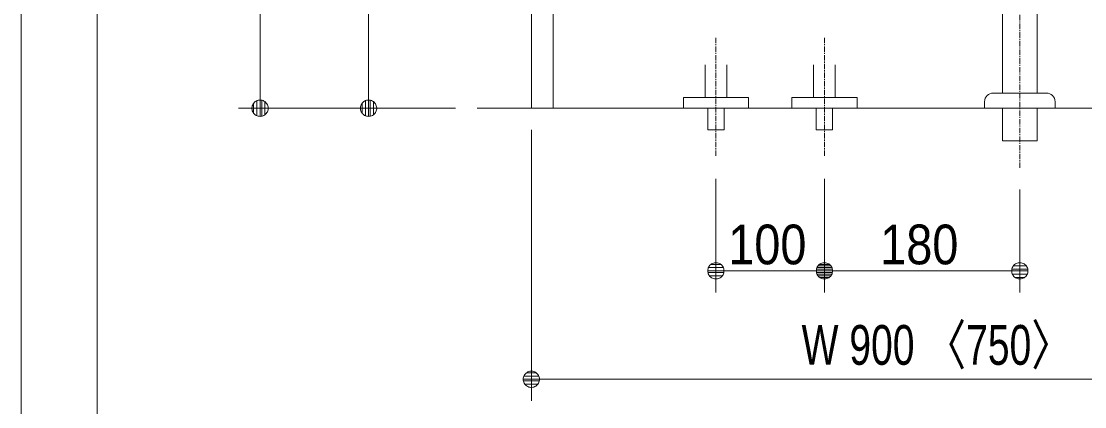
# Model space of a CAD drawing. Units: millimetres, scale not verified. Extents: x -6062 to 6062, y -3045 to 3045.
# Drawn here: x -5788 to -4808, y -2295 to -1940 of the extents above; entities that cross this region are included whole.
import ezdxf
from ezdxf.enums import TextEntityAlignment as Align

# ---------------------------------------------------------------- set-up
doc = ezdxf.new("R2010")
doc.units = ezdxf.units.MM
doc.header["$LTSCALE"] = 20
doc.linetypes.add('CHAIN1', pattern=[8, 5, -1, 1, -1])
for name, color, linetype, lineweight in [('0-0_1図面枠', 7, 'Continuous', 9), ('0-1_2寸法-1', 7, 'Continuous', 9), ('0-2_0', 7, 'Continuous', 9), ('0-4_5ボウル・キャビネット', 7, 'Continuous', 9), ('0-7_4給排水', 7, 'Continuous', 9)]:
    doc.layers.add(name, color=color, linetype=linetype, lineweight=lineweight)
doc.styles.add('ＭＳ Ｐゴシック', font='')
doc.styles.get('ＭＳ Ｐゴシック').set_extended_font_data('MS PGothic')

# ---------------------------------------------------------------- blocks, each defined once
blk = doc.blocks.new('グループ-2')
at = {"layer": '0-0_1図面枠'}
blk.add_lwpolyline([(-80000, 55400), (80000, 55400), (80000, -55400), (-80000, -55400)], close=True, dxfattribs=at)
blk = doc.blocks.new('図面枠')
at = {"layer": '0-0_1図面枠'}
blk.add_blockref('グループ-2', (0, 0), dxfattribs=at)
blk = doc.blocks.new('_Dot')
at = {"layer": '0-2_0'}
for p, q in [((-10, 0), (-20, 0)), ((9.78, 2), (-9.78, 2)), ((7.99, 6), (-7.99, 6)), ((9.16, -3.98), (-9.16, -3.98)), ((6, -7.98), (-6, -7.98))]:
    blk.add_line(p, q, dxfattribs=at)
for points in [[(10, 0), (9.92, 1.25), (9.69, 2.49), (9.3, 3.68), (8.76, 4.82), (8.09, 5.88), (7.29, 6.85), (6.37, 7.71), (5.36, 8.44), (4.26, 9.05), (3.09, 9.51), (1.87, 9.82), (0.63, 9.98), (-0.63, 9.98), (-1.87, 9.82), (-3.09, 9.51), (-4.26, 9.05), (-5.36, 8.44), (-6.37, 7.71), (-7.29, 6.85), (-8.09, 5.88), (-8.76, 4.82), (-9.3, 3.68), (-9.69, 2.49), (-9.92, 1.25), (-10, 0), (0, 0)], [(-10, 0), (-9.92, -1.25), (-9.69, -2.49), (-9.3, -3.68), (-8.76, -4.82), (-8.09, -5.88), (-7.29, -6.85), (-6.37, -7.71), (-5.36, -8.44), (-4.26, -9.05), (-3.09, -9.51), (-1.87, -9.82), (-0.63, -9.98), (0.63, -9.98), (1.87, -9.82), (3.09, -9.51), (4.26, -9.05), (5.36, -8.44), (6.37, -7.71), (7.29, -6.85), (8.09, -5.88), (8.76, -4.82), (9.3, -3.68), (9.69, -2.49), (9.92, -1.25), (10, 0), (0, 0)]]:
    blk.add_lwpolyline(points, close=True, dxfattribs=at)
blk = doc.blocks.new('グループ-7')
at = {"layer": '0-7_4給排水', "linetype": 'CHAIN1'}
blk.add_line((-61600, -41500), (-61600, -21020), dxfattribs=at)
at = {"layer": '0-7_4給排水'}
blk.add_line((-62250, -40306.7), (-62250, -40280), dxfattribs=at)
for points in [[(-61920, -32754.7), (-61920, -40120), (-61280, -40120), (-61280, -30880)], [(-62090, -40120), (-62087.5, -40120), (-61112.5, -40120), (-61110, -40120)], [(-60950, -40280), (-60950, -40306.7), (-60950, -40400), (-62250, -40400), (-62250, -40306.7)]]:
    blk.add_lwpolyline(points, dxfattribs=at)
blk.add_lwpolyline([(-61920, -40400), (-61920, -41000), (-61280, -41000), (-61280, -40400)], close=True, dxfattribs=at)
for centre, start, end in [((-62090, -40280), 90, 180), ((-61110, -40280), 0, 90)]:
    blk.add_arc(centre, 160, start, end, dxfattribs=at)
blk = doc.blocks.new('グループ-17')
at = {"layer": '0-7_4給排水', "linetype": 'CHAIN1'}
for p, q in [((-67200, -39100), (-67200, -41300)), ((-65200, -39100), (-65200, -41300))]:
    blk.add_line(p, q, dxfattribs=at)
at = {"layer": '0-7_4給排水'}
for points in [[(-67000, -39600), (-67000, -40200), (-67400, -40200), (-67400, -39600)], [(-65000, -39600), (-65000, -40200), (-65400, -40200), (-65400, -39600)]]:
    blk.add_lwpolyline(points, dxfattribs=at)
for points in [[(-67800, -40200), (-66600, -40200), (-66600, -40400), (-67800, -40400)], [(-65800, -40200), (-64600, -40200), (-64600, -40400), (-65800, -40400)], [(-67350, -40400), (-67050, -40400), (-67050, -40800), (-67350, -40800)], [(-65350, -40400), (-65050, -40400), (-65050, -40800), (-65350, -40800)]]:
    blk.add_lwpolyline(points, close=True, dxfattribs=at)

msp = doc.modelspace()

# ---------------------------------------------------------------- linework, layer by layer
at = {"layer": '0-0_1図面枠'}
msp.add_line((-5717.5, 1750), (-5717.5, -2420), dxfattribs=at)
at = {"layer": '0-1_2寸法-1'}
for p, q in [((-5567.5, -2004.99), (-5567.5, -1345.01)), ((-5467.5, -2004.99), (-5467.5, -1405.01)), ((-5487.5, -2020), (-5587.5, -2020)), ((-5387.5, -2020), (-5487.5, -2020)), ((-5317.5, -2040), (-5317.5, -2290)), ((-5147.5, -2085), (-5147.5, -2190)), ((-5047.5, -2085), (-5047.5, -2190)), ((-5047.5, -2085), (-5047.5, -2190)), ((-4867.5, -2095), (-4867.5, -2190)), ((-5132.49, -2170), (-5062.51, -2170)), ((-4882.51, -2170), (-5032.49, -2170)), ((-4432.51, -2270), (-5302.49, -2270))]:
    msp.add_line(p, q, dxfattribs=at)
at = {"layer": '0-4_5ボウル・キャビネット'}
msp.add_line((-5367.5, -2020), (-4367.5, -2020), dxfattribs=at)
msp.add_lwpolyline([(-5317.5, -1930), (-5297.5, -1930), (-5297.5, -2020), (-5317.5, -2020)], close=True, dxfattribs=at)

# ---------------------------------------------------------------- block references
at = {"layer": '0-0_1図面枠', "xscale": 0.05, "yscale": 0.05}
msp.add_blockref('図面枠', (-1787.5, 0), dxfattribs=at)
at = {"layer": '0-1_2寸法-1', "xscale": 0.7503418, "yscale": 0.7503418}
for p, rotation in [((-5567.5, -2020), 270), ((-5467.5, -2020), 270), ((-5147.5, -2170), 180), ((-5047.5, -2170), 180), ((-5317.5, -2270), 180)]:
    msp.add_blockref('_Dot', p, dxfattribs=dict(at, rotation=rotation))
for p in [(-5047.5, -2170), (-4867.5, -2170)]:
    msp.add_blockref('_Dot', p, dxfattribs=at)
at = {"layer": '0-7_4給排水', "xscale": 0.05, "yscale": 0.05}
for name in ['グループ-7', 'グループ-17']:
    msp.add_blockref(name, (-1787.5, 0), dxfattribs=at)

# ---------------------------------------------------------------- texts
at = {"layer": '0-1_2寸法-1', "style": 'ＭＳ Ｐゴシック'}
for s, height, width, p in [('100', 36.66, 0.9, (-5136.11, -2174.96)), ('180', 36.66, 0.9, (-4996.11, -2174.96)), ('W 900 〈750〉（1200）', 36.69, 0.75, (-5068.55, -2267.65))]:
    msp.add_text(s, height=height, dxfattribs=dict(at, width=width)).set_placement(p, align=Align.BOTTOM_LEFT)

doc.saveas('drawing.dxf')
